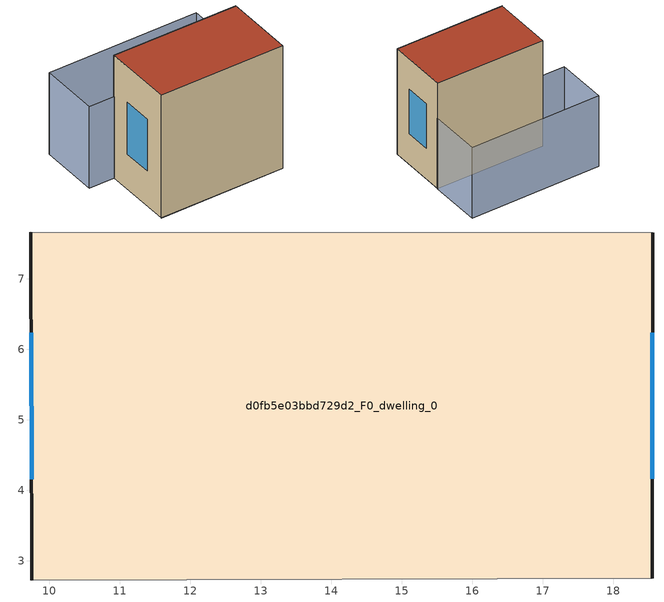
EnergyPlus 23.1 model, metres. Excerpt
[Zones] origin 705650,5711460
d0fb5e03bbd729d2_F0_dwelling_0
 floor ground (EU_floor_Construction): 18.55,7.65 18.55,2.75 9.76,2.73 9.74,7.66 z0
 wall outside (EU_wall_Construction): 18.55,2.75 18.55,7.65 / 9.74,7.66 9.76,2.73 z0:9
 wall adiabatic (EU_wall_Construction): 18.55,7.65 9.74,7.66 / 9.76,2.73 18.55,2.75 z0:9
 window (EU_Window_Construction): 18.55,4.17 18.55,6.23 / 9.75,6.24 9.75,4.15 z2.6:6.4
 roof outside (EU_roof_Construction): 18.55,2.75 18.55,7.65 9.74,7.66 9.76,2.73 z9
shading: 9.75,2.73 18.56,2.75 z0:9; 7.92,11.8 18.56,11.84 / 18.56,11.84 18.58,7.65 / 18.58,7.65 7.94,7.61 / 7.94,7.61 7.92,11.8 / 18.56,11.84 7.92,11.8 z0:6
[Building]
EU S2 Campaign: North Axis=0; Terrain=City; Solar Distribution=FullExterior
[Site:Location]
London: Latitude=51.5; Longitude=-0.5; Time Zone=0; Elevation=25
[SizingPeriod:WeatherFileDays]
AnnualSizingPeriod: Begin Month=1; Begin Day of Month=1; End Month=12; End Day of Month=31; Day of Week for Start Day=Monday; Use Weather File Daylight Saving Period=No; Use Weather File Rain and Snow Indicators=No
[MATERIAL]
EU_InternalMass_Material: Roughness=MediumRough; Thickness=0.1; Conductivity=1; Density=1800; Specific Heat=900; Thermal Absorptance=0.9; Solar Absorptance=0.7; Visible Absorptance=0.7
[MATERIAL:NOMASS] Roughness=MediumRough; Thermal Absorptance=0.9; Solar Absorptance=0.7; Visible Absorptance=0.7
Name | Thermal Resistance
EU_wall_NoMass | 0.724719
EU_roof_NoMass | 2.98947
EU_floor_NoMass | 2.39157
[WINDOWMATERIAL:SIMPLEGLAZINGSYSTEM]
EU_Window_SimpleGlazing: UFactor=2.63425; Solar Heat Gain Coefficient=0.76; Visible Transmittance=0.76
[CONSTRUCTION]
EU_wall_Construction: EU_wall_NoMass
EU_roof_Construction: EU_roof_NoMass
EU_floor_Construction: EU_floor_NoMass
EU_InternalMass_Construction: EU_InternalMass_Material
EU_Window_Construction: EU_Window_SimpleGlazing
[ZONE]
d0fb5e03bbd729d2_F0_dwelling_0: Type=1; Multiplier=1; Ceiling Height=autocalculate; Volume=389.52; Floor Area=autocalculate; Part of Total Floor Area=Yes
[INTERNALMASS]
d0fb5e03bbd729d2_F0_dwelling_0_EU_InternalMass: Construction=EU_InternalMass_Construction; Zone or ZoneList=d0fb5e03bbd729d2_F0_dwelling_0; Surface Area=43.28
[OTHEREQUIPMENT]
EU_Step8_InternalGain_d0fb5e03bbd729d2_F0_dwelling_0_f000: Fuel Type=Electricity; Zone or ZoneList or Space or SpaceList=d0fb5e03bbd729d2_F0_dwelling_0; Schedule=EU_Step8_GainSchedule_d0fb5e03bbd729d2_F0_dwelling_0_f000; Design Level Calculation Method=Watts/Area; Power per Zone Floor Area=1; Fraction Latent=0; Fraction Radiant=0; Fraction Lost=0; Carbon Dioxide Generation Rate=0; EndUse Subcategory=EU_Step8_InternalGains
[ZONEVENTILATION:DESIGNFLOWRATE]
EU_ConstantAir_d0fb5e03bbd729d2_F0_dwelling_0: Zone or ZoneList or Space or SpaceList=d0fb5e03bbd729d2_F0_dwelling_0; Schedule=EU_AlwaysOn; Design Flow Rate Calculation Method=AirChanges/Hour; Air Changes per Hour=0.418135; Ventilation Type=Natural; Fan Pressure Rise=0; Fan Total Efficiency=1; Constant Term Coefficient=1; Temperature Term Coefficient=0; Velocity Term Coefficient=0; Velocity Squared Term Coefficient=0; Minimum Indoor Temperature=-100; Maximum Indoor Temperature=100; Delta Temperature=-100; Minimum Outdoor Temperature=-100; Maximum Outdoor Temperature=100; Maximum Wind Speed=40
[HVACTEMPLATE:THERMOSTAT]
EU_HeatOnly_d0fb5e03bbd729d2_F0_dwelling_0: Constant Heating Setpoint=20; Constant Cooling Setpoint=50
[HVACTEMPLATE:ZONE:IDEALLOADSAIRSYSTEM]
d0fb5e03bbd729d2_F0_dwelling_0: Template Thermostat=EU_HeatOnly_d0fb5e03bbd729d2_F0_dwelling_0; System Availability Schedule=EU_AlwaysOn; Maximum Heating Supply Air Temperature=50; Minimum Cooling Supply Air Temperature=13; Maximum Heating Supply Air Humidity Ratio=0.0156; Minimum Cooling Supply Air Humidity Ratio=0.0077; Heating Limit=NoLimit; Cooling Limit=NoLimit; Heating Availability Schedule=EU_AlwaysOn; Cooling Availability Schedule=EU_CoolingOff; Dehumidification Control Type=ConstantSensibleHeatRatio; Cooling Sensible Heat Ratio=0.7; Dehumidification Setpoint=60; Humidification Control Type=None; Humidification Setpoint=30; Outdoor Air Method=None; Outdoor Air Flow Rate per Person=0.00944; Outdoor Air Flow Rate per Zone Floor Area=0; Outdoor Air Flow Rate per Zone=0; Demand Controlled Ventilation Type=None; Outdoor Air Economizer Type=NoEconomizer; Heat Recovery Type=None; Sensible Heat Recovery Effectiveness=0.7; Latent Heat Recovery Effectiveness=0.65
[SIZING:ZONE]
d0fb5e03bbd729d2_F0_dwelling_0: Zone Cooling Design Supply Air Temperature Input Method=SupplyAirTemperature; Zone Cooling Design Supply Air Temperature=13; Zone Heating Design Supply Air Temperature Input Method=SupplyAirTemperature; Zone Heating Design Supply Air Temperature=50; Zone Cooling Design Supply Air Humidity Ratio=0.008; Zone Heating Design Supply Air Humidity Ratio=0.008; Cooling Design Air Flow Method=DesignDay; Cooling Design Air Flow Rate=0; Cooling Minimum Air Flow per Zone Floor Area=0.000762; Cooling Minimum Air Flow=0; Cooling Minimum Air Flow Fraction=0.2; Heating Design Air Flow Method=DesignDay; Heating Design Air Flow Rate=0; Heating Maximum Air Flow per Zone Floor Area=0.002032; Heating Maximum Air Flow=0.141576; Heating Maximum Air Flow Fraction=0.3; Account for Dedicated Outdoor Air System=No; Dedicated Outdoor Air System Control Strategy=NeutralSupplyAir; Dedicated Outdoor Air Low Setpoint Temperature for Design=autosize; Dedicated Outdoor Air High Setpoint Temperature for Design=autosize; Zone Load Sizing Method=Sensible Load Only No Latent Load; Zone Latent Cooling Design Supply Air Humidity Ratio Input Method=HumidityRatioDifference; Zone Cooling Design Supply Air Humidity Ratio Difference=0.005; Zone Latent Heating Design Supply Air Humidity Ratio Input Method=HumidityRatioDifference; Zone Humidification Design Supply Air Humidity Ratio Difference=0.005
[SCHEDULE:CONSTANT]
Name | Hourly Value
EU_AlwaysOn | 1
EU_CoolingOff | 0
[SCHEDULE:FILE]
EU_Step8_GainSchedule_d0fb5e03bbd729d2_F0_dwelling_0_f000: File=../../schedules/d0fb5e03bbd729d2/d0fb5e03bbd729d2_F0_dwelling_0_f000_gain.csv; Column Number=1; Rows to Skip at Top=0; Number of Hours of Data=8760; Column Separator=Comma; Interpolate to Timestep=No; Minutes per Item=60; Adjust Schedule for Daylight Savings=Yes
